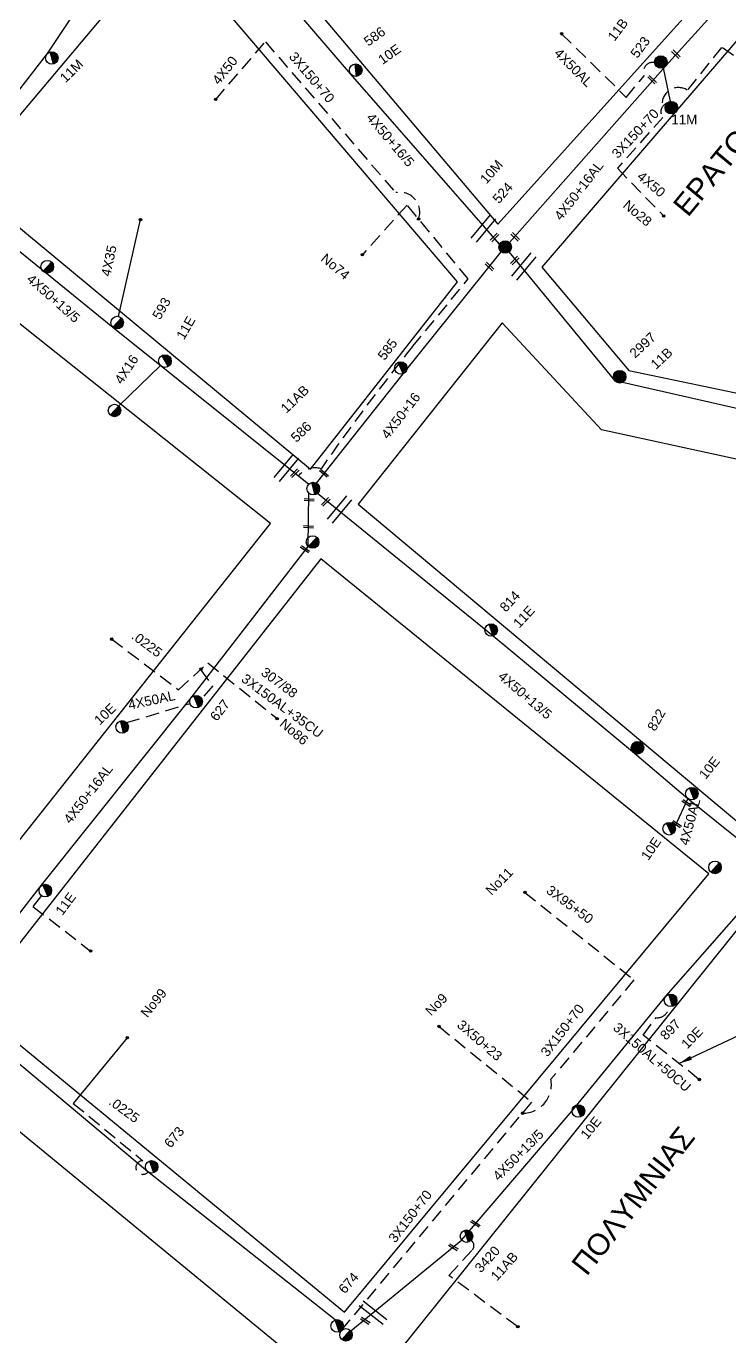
# Model space of a CAD drawing. Header units: millimetres. Extents: x 745 to 5694, y 762 to 3401.
# Drawn here: x 2366 to 2498.1, y 1132.1 to 1378.1 of the extents above; entities that cross this region are included whole.
import ezdxf

# ---------------------------------------------------------------- set-up
doc = ezdxf.new("R2010")
doc.units = ezdxf.units.MM
doc.linetypes.add('DASHED', pattern=[19.05, 12.7, -6.35])
for name, color, linetype in [('Άγνωστα', 7, 'Continuous'), ('Γυμνά εναέρια ΧΤ και ΦΟΠ (3Φ)   4x50+16AL', 7, 'Continuous'), ('Εναέρια παροχή ΧΤ 4x16', 7, 'SYN_LINE'), ('Επιγραφές - Σχήματα', 7, 'Continuous'), ('Καλώδια ΧΤ   3x150AL+50CU', 7, 'DASHED'), ('Μηχανική τομή', 7, 'Continuous'), ('Στύλος Ξύλινος', 7, 'Continuous'), ('Στύλος Ξύλινος @ 1', 7, 'Continuous'), ('Στύλος ΦΜ', 7, 'Continuous'), ('Στύλος ΦΜ @ 1', 7, 'Continuous'), ('Συνδέσεις', 7, 'Continuous'), ('Τομή', 7, 'Continuous'), ('Υπόβαθρο ΔΕΗ', 7, 'Continuous'), ('Υπόγεια καλώδια Παροχών ΧΤ   .0225', 7, 'DASHED'), ('Υπόγεια καλώδια Παροχών ΧΤ   4x50AL', 7, 'DASHED')]:
    doc.layers.add(name, color=color, linetype=linetype)
doc.styles.add('arial', font='ARIAL.TTF')
doc.styles.get("Standard").update_dxf_attribs({"font": 'ARIAL.TTF'})
doc.linetypes.add('SYN_LINE', pattern='A,0.5,-0.0001,["/\\/\\/\\/",Standard,S=0.1,R=0,X=0,Y=-0.05],-0.25', length=0.7501)
doc.dimstyles.new('ISO-25', dxfattribs={"dimtxt": 2.5, "dimasz": 2.5, "dimexe": 1.25, "dimexo": 0.625, "dimtad": 1, "dimtxsty": 'Standard', "dimcen": 2.5, "dimadec": 0, "dimazin": 0, "dimtfac": 1, "dimtmove": 0, "dimatfit": 3, "dimfxl": 1, "dimarcsym": 0})

# ---------------------------------------------------------------- blocks, each defined once
blk = doc.blocks.new('ΥΠΑΡΧΩΝ ΤΣΙΜΕΝΤΕΝΙΟΣ ΣΤΥΛΟΣ')
at = {"layer": 'Στύλος ΦΜ'}
blk.add_hatch(color=256, dxfattribs=at).paths.add_polyline_path([(-1.29, -2.28, 0.574793), (2.62, 0, 0.268822), (1.3, 2.27)])
blk.add_line((-1.29, -2.28), (1.3, 2.27), dxfattribs=at)
blk.add_circle((0, 0), 2.62, dxfattribs=at)
at = {"layer": 'Στύλος ΦΜ', "flags": 4}
for tag, p in [('ΑΡΙΘΜΟΣ', (-4.68, 8.05)), ('ΤΥΠΟΣ', (-4.91, 3.03))]:
    blk.add_attdef(tag, p, '', height=4, dxfattribs=at)
blk = doc.blocks.new('ΥΠΑΡΧΩΝ ΞΥΛΙΝΟΣ ΣΤΥΛΟΣ')
at = {"layer": 'Στύλος Ξύλινος'}
h = blk.add_hatch(color=7, dxfattribs=at)
h.paths.add_polyline_path([(-2.62, 0, 0.270008), (-1.29, -2.28), (1.3, 2.27, 0.576266)])
h.paths.add_polyline_path([(-1.29, -2.28, 0.574793), (2.62, 0, 0.268822), (1.3, 2.27)])
at = {"layer": 'Στύλος Ξύλινος', "color": 7}
blk.add_line((-1.29, -2.28), (1.3, 2.27), dxfattribs=at)
blk.add_circle((0, 0), 2.62, dxfattribs=at)
at = {"layer": 'Στύλος Ξύλινος', "flags": 4}
for tag, p in [('ΑΡΙΘΜΟΣ', (-4.91, 8.6)), ('ΤΥΠΟΣ', (-4.85, 3.39))]:
    blk.add_attdef(tag, p, '', height=4, dxfattribs=at)
blk = doc.blocks.new('_ΣΥΝΔΕΣΗ')
at = {"layer": 'Συνδέσεις', "linetype": 'SYN_LINE', "ltscale": 40}
blk.add_hatch(color=256, dxfattribs=at).paths.add_polyline_path([(0.5, -0.01, 1), (-0.5, -0.01, 1)])
at = {"layer": 'Συνδέσεις'}
blk.add_circle((0, -0.01), 0.5, dxfattribs=at)
blk = doc.blocks.new('ΜΗΧΑΝΙΚΗ ΤΟΜΗ')
at = {"layer": 'Μηχανική τομή', "ltscale": 40}
for p, q in [((-1.89, 0.78), (1.89, 0.78)), ((1.89, 0), (-1.89, 0))]:
    blk.add_line(p, q, dxfattribs=at)
blk = doc.blocks.new('ΤΟΜΗ')
at = {"layer": 'Τομή', "ltscale": 40}
for p, q in [((-5.68, 0), (5.68, 0)), ((5.68, -2.33), (-5.68, -2.33))]:
    blk.add_line(p, q, dxfattribs=at)

msp = doc.modelspace()

# ---------------------------------------------------------------- linework, layer by layer
at = {"layer": 'Άγνωστα', "color": 5}
for points in [[(2265.29, 1417.43), (2308.21, 1382.33), (2331.43, 1363.12), (2350.25, 1347.59), (2382.26, 1321.62), (2419.05, 1292.18)], [(2426.93, 1133.24), (2447.72, 1150.27), (2468.46, 1174.55), (2486.1, 1196.1), (2506.12, 1218.91)]]:
    msp.add_lwpolyline(points, dxfattribs=at)
at = {"layer": 'Άγνωστα', "color": 30}
for points in [[(2454.84, 1337.2), (2426.89, 1369.17), (2407.37, 1391.86), (2391.27, 1402.9)], [(2420.68, 1290.48), (2453.62, 1263.66), (2480.16, 1241.65), (2490.19, 1233.15), (2506.02, 1220.49)]]:
    msp.add_lwpolyline(points, dxfattribs=at)
at = {"layer": 'Άγνωστα', "color": 5, "linetype": 'DASHED', "ltscale": 0.2}
for points in [[(2401.55, 1364.36), (2410.89, 1375.18)], [(2437.47, 1344.52), (2429.09, 1335.2)]]:
    msp.add_lwpolyline(points, dxfattribs=at)
for points in [[(2410.89, 1375.18), (2435.34, 1346.87, -0.591294), (2439.63, 1341.92, 33.367432)], [(2417.12, 1293.72, -0.301987), (2421.33, 1295.06, -0.016948), (2438.52, 1317.99), (2448.97, 1330.69), (2437.47, 1344.52)], [(2458.21, 1134.04), (2445.33, 1143.66), (2449.73, 1148.46, 0.464217), (2449.5, 1150.23, 3.024081)]]:
    msp.add_lwpolyline(points, format="xyb", dxfattribs=at)
at = {"layer": 'Άγνωστα', "color": 85, "linetype": 'DASHED', "ltscale": 0.2}
for points in [[(2508.16, 1366.08), (2496.52, 1374.13), (2490.08, 1366.12, 0.646828), (2485.39, 1362.97, -18.279985)], [(2486.28, 1363.68, 0.514648), (2485.5, 1360.96), (2476.95, 1351.43)]]:
    msp.add_lwpolyline(points, format="xyb", dxfattribs=at)
for points in [[(2476.95, 1351.43), (2485.67, 1342.48)], [(2398.71, 1257.36), (2400.99, 1254.3), (2398.93, 1251.85)], [(2400.07, 1258.61), (2413.09, 1248.17)], [(2368.85, 1214.95), (2367.25, 1212.9), (2378.07, 1204.54)]]:
    msp.add_lwpolyline(points, dxfattribs=at)
at = {"layer": 'Άγνωστα', "color": 5, "linetype": 'SYN_LINE', "ltscale": 20}
msp.add_lwpolyline([(2383.33, 1323.63), (2387.43, 1341.82)], dxfattribs=at)
at = {"layer": 'Άγνωστα', "color": 85}
for points in [[(2420.49, 1292.33), (2436.77, 1312.87), (2455.15, 1335.74)], [(2352.07, 1195.31), (2368.63, 1216.58), (2396.94, 1252.06), (2418.94, 1280.43), (2419.02, 1290.52)]]:
    msp.add_lwpolyline(points, dxfattribs=at)
at = {"layer": 'Άγνωστα', "color": 27, "linetype": 'DASHED', "ltscale": 0.2}
for points in [[(2459.59, 1215.55), (2480.07, 1199.1)], [(2443.49, 1190.37), (2460.94, 1176.14)], [(2425.19, 1133.35), (2425.19, 1133.35), (2460.89, 1176.17)]]:
    msp.add_lwpolyline(points, dxfattribs=at)
msp.add_lwpolyline([(2480.07, 1199.1), (2464.48, 1180.48, -0.472457), (2459.16, 1174.1, -0.472457)], format="xyb", dxfattribs=at)
at = {"layer": 'Άγνωστα', "color": 27, "linetype": 'SYN_LINE', "ltscale": 20}
msp.add_lwpolyline([(2423.96, 1135.29), (2423.96, 1135.29), (2388.77, 1163.14), (2352.32, 1193.64)], dxfattribs=at)
at = {"layer": 'Άγνωστα', "color": 27}
msp.add_lwpolyline([(2384.95, 1188.25), (2374.81, 1175.94)], dxfattribs=at)
at = {"layer": 'Γυμνά εναέρια ΧΤ και ΦΟΠ (3Φ)   4x50+16AL', "color": 85}
msp.add_lwpolyline([(2456.68, 1337.53), (2485.99, 1370.61), (2514.06, 1401.64)], dxfattribs=at)
at = {"layer": 'Γυμνά εναέρια ΧΤ και ΦΟΠ (3Φ)   4x50+16AL', "color": 2}
msp.add_lwpolyline([(2638.75, 1275.07), (2637.44, 1275.31), (2600.76, 1284.37), (2552.77, 1294.34), (2519.99, 1301.64), (2476.53, 1311.52), (2456.64, 1335.75)], dxfattribs=at)
at = {"layer": 'Εναέρια παροχή ΧΤ 4x16', "color": 5, "ltscale": 10}
msp.add_lwpolyline([(2383.36, 1306.84), (2391.17, 1314.44)], dxfattribs=at)
at = {"layer": 'Καλώδια ΧΤ   3x150AL+50CU', "color": 5, "ltscale": 0.2}
msp.add_lwpolyline([(2492.21, 1180.51), (2481.79, 1188.75), (2484.23, 1192.04, 0.470186), (2486.57, 1194.17, -3.236975)], format="xyb", dxfattribs=at)
at = {"layer": 'Υπόβαθρο ΔΕΗ', "color": 85, "linetype": 'Continuous', "ltscale": 0.2}
msp.add_line((2485.58, 1370.31), (2486.86, 1363.98), dxfattribs=at)
at = {"layer": 'Υπόβαθρο ΔΕΗ'}
for points in [[(2446, 1458.49), (2400.64, 1404.68), (2454.51, 1340.95), (2505.18, 1397.24), (2446, 1458.49)], [(2392.31, 1394.21), (2354.21, 1348.94), (2419.36, 1294.98), (2446.93, 1330.15), (2392.31, 1394.21)], [(2619.33, 1284.2), (2512.55, 1390.77), (2462.79, 1332.9), (2479.13, 1313.49), (2619.33, 1284.2)], [(2411.87, 1284.76), (2344.8, 1338.1), (2277.36, 1257.17), (2345.5, 1201.21), (2411.87, 1284.76)], [(2549.01, 1286.05), (2473.95, 1302.38), (2455.36, 1322.42), (2428.3, 1288.37), (2500.86, 1227.67), (2549.01, 1286.05)], [(2494.12, 1219.05), (2421.31, 1278.16), (2355.61, 1194.43), (2425.75, 1136.73), (2494.12, 1219.05)], [(2555.51, 1170.38), (2502.53, 1212.38), (2435.43, 1128.84), (2490.87, 1083.65), (2555.51, 1170.38)], [(2345.34, 1186.73), (2297.1, 1127.97), (2367.82, 1068.46), (2416.29, 1128.25), (2345.22, 1186.59)]]:
    msp.add_lwpolyline(points, dxfattribs=at)
at = {"layer": 'Υπόγεια καλώδια Παροχών ΧΤ   .0225', "color": 85, "linetype": 'DASHED', "ltscale": 0.2}
msp.add_lwpolyline([(2382.05, 1263.07), (2394.55, 1253.58), (2400.07, 1258.61)], dxfattribs=at)
at = {"layer": 'Υπόγεια καλώδια Παροχών ΧΤ   .0225', "color": 27, "ltscale": 0.2}
msp.add_lwpolyline([(2374.81, 1175.94), (2387.88, 1165.19, 1.588542), (2388.84, 1163.08, -0.345824)], format="xyb", dxfattribs=at)
at = {"layer": 'Υπόγεια καλώδια Παροχών ΧΤ   4x50AL', "color": 5, "linetype": 'Continuous', "ltscale": 0.2}
msp.add_lwpolyline([(2351.71, 1349.44), (2369.98, 1372.98), (2389.65, 1402.59)], dxfattribs=at)
at = {"layer": 'Υπόγεια καλώδια Παροχών ΧΤ   4x50AL', "color": 85, "ltscale": 0.2}
msp.add_lwpolyline([(2466.48, 1376.67), (2478.63, 1364.75), (2482.03, 1368.86, -0.624613), (2483.94, 1371.26, -0.49282)], format="xyb", dxfattribs=at)
msp.add_lwpolyline([(2384.84, 1247.41), (2396.74, 1251)], dxfattribs=at)
at = {"layer": 'Υπόγεια καλώδια Παροχών ΧΤ   4x50AL', "color": 30, "linetype": 'Continuous', "ltscale": 0.2}
msp.add_lwpolyline([(2490.19, 1233.15), (2487.77, 1227.92)], dxfattribs=at)

# ---------------------------------------------------------------- block references
at = {"layer": 'Μηχανική τομή'}
for p, xscale, yscale, zscale, rotation in [((2487.81, 1372.72), 0.5000000000000805, 0.5000000000000805, 0.5000000000000805, 315.4100765438102), ((2483.33, 1367.93), 0.5000000000000805, 0.5000000000000805, 0.5000000000000805, 315.4100765438102), ((2454.03, 1338.33), 0.50000000000024, 0.50000000000024, 0.50000000000024, 45.41007654379165), ((2457.66, 1338.44), 0.5000000000000805, 0.5000000000000805, 0.5000000000000805, 315.4100765438102), ((2452.82, 1332.86), 0.5000000000000805, 0.5000000000000805, 0.5000000000000805, 315.4100765438102), ((2457.85, 1333.98), 0.50000000000024, 0.50000000000024, 0.50000000000024, 45.41007654379165), ((2416.53, 1294.08), 0.50000000000024, 0.50000000000024, 0.50000000000024, 45.41007654379165), ((2421.74, 1294.05), 0.5000000000002693, 0.5000000000002693, 0.5000000000002693, 320.4533814205643), ((2419.08, 1289.03), 0.500000000000222, 0.500000000000222, 0.500000000000222, 355.4411015461084), ((2422.36, 1288.69), 0.50000000000024, 0.50000000000024, 0.50000000000024, 45.41007654379165), ((2418.95, 1283.95), 0.5000000000002222, 0.5000000000002222, 0.5000000000002222, 355.4411015461084), ((2418.2, 1279.8), 0.5000000000002491, 0.5000000000002491, 0.5000000000002491, 323.8376574728824), ((2489.84, 1232.11), 0.5000000000003727, 0.5000000000003727, 0.5000000000003727, 324.8736433358295), ((2487.99, 1228.17), 0.5000000000003727, 0.5000000000003727, 0.5000000000003727, 324.8736433358295), ((2450.22, 1153.2), 0.4999999999999179, 0.4999999999999179, 0.4999999999999179, 328.3055828818743), ((2446.07, 1148.78), 0.4999999999999179, 0.4999999999999179, 0.4999999999999179, 328.3055828818743), ((2429.52, 1134.96), 0.4999999999999179, 0.4999999999999179, 0.4999999999999179, 328.3055828818743)]:
    msp.add_blockref('ΜΗΧΑΝΙΚΗ ΤΟΜΗ', p, dxfattribs=dict(at, xscale=xscale, yscale=yscale, zscale=zscale, rotation=rotation))
at = {"layer": 'Στύλος Ξύλινος @ 1', "ltscale": 40}
ref = msp.add_blockref('ΥΠΑΡΧΩΝ ΞΥΛΙΝΟΣ ΣΤΥΛΟΣ', (2485.11, 1371.39), dxfattribs=dict(at, xscale=0.4499999999998669, yscale=0.4499999999998669, zscale=0.4499999999998669, rotation=53.02347666845935))
ref.add_attrib('ΤΥΠΟΣ', '11B', (2476.41, 1375.13), dxfattribs={"layer": 'Στύλος Ξύλινος', "height": 1.8, "rotation": 53.0235, "flags": 4})
ref.add_attrib('ΑΡΙΘΜΟΣ', '523', (2480.69, 1371.95), dxfattribs={"layer": 'Στύλος Ξύλινος', "height": 1.8, "rotation": 53.0235, "flags": 4})
ref = msp.add_blockref('ΥΠΑΡΧΩΝ ΞΥΛΙΝΟΣ ΣΤΥΛΟΣ', (2487.09, 1362.82), dxfattribs=dict(at, xscale=0.4499999999998181, yscale=0.4499999999998181, zscale=0.4499999999998181))
ref.add_attrib('ΤΥΠΟΣ', '11Μ', (2487.08, 1359.69), dxfattribs={"layer": 'Στύλος Ξύλινος', "height": 1.8, "flags": 4})
ref = msp.add_blockref('ΥΠΑΡΧΩΝ ΞΥΛΙΝΟΣ ΣΤΥΛΟΣ', (2455.89, 1336.66), dxfattribs=dict(at, xscale=0.4499999999998321, yscale=0.4499999999998321, zscale=0.4499999999998321, rotation=48.36257854498213))
ref.add_attrib('ΤΥΠΟΣ', '10M', (2452.36, 1348.36), dxfattribs={"layer": 'Στύλος Ξύλινος', "height": 1.8, "rotation": 48.3626, "flags": 4})
ref.add_attrib('ΑΡΙΘΜΟΣ', '524', (2454.7, 1344.66), dxfattribs={"layer": 'Στύλος Ξύλινος', "height": 1.8, "rotation": 48.3626, "flags": 4})
ref = msp.add_blockref('ΥΠΑΡΧΩΝ ΞΥΛΙΝΟΣ ΣΤΥΛΟΣ', (2477.39, 1312.32), dxfattribs=dict(at, xscale=0.4499999999997469, yscale=0.4499999999997469, zscale=0.4499999999997469, rotation=42.87307492399013))
ref.add_attrib('ΤΥΠΟΣ', '2997', (2480.27, 1315.69), dxfattribs={"layer": 'Στύλος Ξύλινος', "height": 1.8, "rotation": 42.8731, "flags": 4})
ref.add_attrib('ΑΡΙΘΜΟΣ', '11B', (2484.22, 1313.6), dxfattribs={"layer": 'Στύλος Ξύλινος', "height": 1.8, "rotation": 42.8731, "flags": 4})
ref = msp.add_blockref('ΥΠΑΡΧΩΝ ΞΥΛΙΝΟΣ ΣΤΥΛΟΣ', (2480.73, 1242.68), dxfattribs=dict(at, xscale=0.4499999999997775, yscale=0.4499999999997775, zscale=0.4499999999997775, rotation=60.93362473640819))
ref.add_attrib('ΤΥΠΟΣ', '822', (2484.04, 1245.65), dxfattribs={"layer": 'Στύλος Ξύλινος', "height": 1.8, "rotation": 60.9336, "flags": 4})
at = {"layer": 'Στύλος ΦΜ @ 1', "ltscale": 40}
ref = msp.add_blockref('ΥΠΑΡΧΩΝ ΤΣΙΜΕΝΤΕΝΙΟΣ ΣΤΥΛΟΣ', (2427.85, 1369.85), dxfattribs=dict(at, xscale=0.4499999999996441, yscale=0.4499999999996441, zscale=0.4499999999996441, rotation=35.39556584040874))
ref.add_attrib('ΤΥΠΟΣ', '586', (2430.19, 1374.25), dxfattribs={"layer": 'Στύλος ΦΜ', "height": 1.8, "rotation": 35.3956, "flags": 4})
ref.add_attrib('ΑΡΙΘΜΟΣ', '10E', (2432.87, 1370.82), dxfattribs={"layer": 'Στύλος ΦΜ', "height": 1.8, "rotation": 35.3956, "flags": 4})
ref = msp.add_blockref('ΥΠΑΡΧΩΝ ΤΣΙΜΕΝΤΕΝΙΟΣ ΣΤΥΛΟΣ', (2370.8, 1372.14), dxfattribs=dict(at, xscale=0.449999999999716, yscale=0.449999999999716, zscale=0.449999999999716, rotation=44.48531529766242))
ref.add_attrib('ΤΥΠΟΣ', '11M', (2373.37, 1367.37), dxfattribs={"layer": 'Στύλος ΦΜ', "height": 1.8, "rotation": 44.4853, "flags": 4})
at = {"layer": 'Στύλος ΦΜ @ 1', "ltscale": 40, "xscale": 0.4499999999996779, "yscale": 0.4499999999996779, "zscale": 0.4499999999996779, "rotation": 346.8465568456768}
for p in [(2369.93, 1332.96), (2383.06, 1322.48), (2382.56, 1305.98), (2419.74, 1281.3), (2495.29, 1220.23), (2426.01, 1132.5)]:
    msp.add_blockref('ΥΠΑΡΧΩΝ ΤΣΙΜΕΝΤΕΝΙΟΣ ΣΤΥΛΟΣ', p, dxfattribs=at)
at = {"layer": 'Στύλος ΦΜ @ 1', "ltscale": 40}
ref = msp.add_blockref('ΥΠΑΡΧΩΝ ΤΣΙΜΕΝΤΕΝΙΟΣ ΣΤΥΛΟΣ', (2392.02, 1315.26), dxfattribs=dict(at, xscale=0.4499999999997902, yscale=0.4499999999997902, zscale=0.4499999999997902, rotation=60.08675300866886))
ref.add_attrib('ΤΥΠΟΣ', '593', (2391.11, 1322.88), dxfattribs={"layer": 'Στύλος ΦΜ', "height": 1.8, "rotation": 60.0868, "flags": 4})
ref.add_attrib('ΑΡΙΘΜΟΣ', '11E', (2395.6, 1319.12), dxfattribs={"layer": 'Στύλος ΦΜ', "height": 1.8, "rotation": 60.0868, "flags": 4})
ref = msp.add_blockref('ΥΠΑΡΧΩΝ ΤΣΙΜΕΝΤΕΝΙΟΣ ΣΤΥΛΟΣ', (2436.3, 1313.95), dxfattribs=dict(at, xscale=0.4499999999996194, yscale=0.4499999999996194, zscale=0.4499999999996194, rotation=52.86374377796875))
ref.add_attrib('ΤΥΠΟΣ', '585', (2433.25, 1315.26), dxfattribs={"layer": 'Στύλος ΦΜ', "height": 1.8, "rotation": 52.8637, "flags": 4})
ref = msp.add_blockref('ΥΠΑΡΧΩΝ ΤΣΙΜΕΝΤΕΝΙΟΣ ΣΤΥΛΟΣ', (2419.87, 1291.33), dxfattribs=dict(at, xscale=0.4499999999997219, yscale=0.4499999999997219, zscale=0.4499999999997219, rotation=43.87252719279021))
ref.add_attrib('ΤΥΠΟΣ', '11AB', (2414.82, 1305.35), dxfattribs={"layer": 'Στύλος ΦΜ', "height": 1.8, "rotation": 43.8725, "flags": 4})
ref.add_attrib('ΑΡΙΘΜΟΣ', '586', (2416.7, 1299.88), dxfattribs={"layer": 'Στύλος ΦΜ', "height": 1.8, "rotation": 43.8725, "flags": 4})
ref = msp.add_blockref('ΥΠΑΡΧΩΝ ΤΣΙΜΕΝΤΕΝΙΟΣ ΣΤΥΛΟΣ', (2453.26, 1264.78), dxfattribs=dict(at, xscale=0.4499999999998158, yscale=0.4499999999998158, zscale=0.4499999999998158, rotation=47.22713825491688))
ref.add_attrib('ΤΥΠΟΣ', '814', (2456.01, 1268.02), dxfattribs={"layer": 'Στύλος ΦΜ', "height": 1.8, "rotation": 47.2271, "flags": 4})
ref.add_attrib('ΑΡΙΘΜΟΣ', '11E', (2458.54, 1265.02), dxfattribs={"layer": 'Στύλος ΦΜ', "height": 1.8, "rotation": 47.2271, "flags": 4})
ref = msp.add_blockref('ΥΠΑΡΧΩΝ ΤΣΙΜΕΝΤΕΝΙΟΣ ΣΤΥΛΟΣ', (2397.87, 1251.34), dxfattribs=dict(at, xscale=0.4499999999997142, yscale=0.4499999999997142, zscale=0.4499999999997142, rotation=51.80326175396497))
ref.add_attrib('ΤΥΠΟΣ', '627', (2401.75, 1247.53), dxfattribs={"layer": 'Στύλος ΦΜ', "height": 1.8, "rotation": 51.8033, "flags": 4})
ref = msp.add_blockref('ΥΠΑΡΧΩΝ ΤΣΙΜΕΝΤΕΝΙΟΣ ΣΤΥΛΟΣ', (2383.99, 1246.6), dxfattribs=dict(at, xscale=0.4499999999996752, yscale=0.4499999999996752, zscale=0.4499999999996752, rotation=43.60813926457131))
ref.add_attrib('ΤΥΠΟΣ', '10E', (2379.79, 1246.83), dxfattribs={"layer": 'Στύλος ΦΜ', "height": 1.8, "rotation": 43.6081, "flags": 4})
ref = msp.add_blockref('ΥΠΑΡΧΩΝ ΤΣΙΜΕΝΤΕΝΙΟΣ ΣΤΥΛΟΣ', (2490.93, 1234.07), dxfattribs=dict(at, xscale=0.4499999999996372, yscale=0.4499999999996372, zscale=0.4499999999996372, rotation=51.14683899950909))
ref.add_attrib('ΤΥΠΟΣ', '10E', (2493.52, 1236.61), dxfattribs={"layer": 'Στύλος ΦΜ', "height": 1.8, "rotation": 51.1468, "flags": 4})
ref = msp.add_blockref('ΥΠΑΡΧΩΝ ΤΣΙΜΕΝΤΕΝΙΟΣ ΣΤΥΛΟΣ', (2486.68, 1227.48), dxfattribs=dict(at, xscale=0.4499999999998077, yscale=0.4499999999998077, zscale=0.4499999999998077, rotation=55.62754270510036))
ref.add_attrib('ΤΥΠΟΣ', '10E', (2482.76, 1221.4), dxfattribs={"layer": 'Στύλος ΦΜ', "height": 1.8, "rotation": 55.6275, "flags": 4})
ref = msp.add_blockref('ΥΠΑΡΧΩΝ ΤΣΙΜΕΝΤΕΝΙΟΣ ΣΤΥΛΟΣ', (2369.57, 1215.88), dxfattribs=dict(at, xscale=0.4499999999996138, yscale=0.4499999999996138, zscale=0.4499999999996138, rotation=53.32597308808482))
ref.add_attrib('ΤΥΠΟΣ', '11E', (2372.78, 1211.08), dxfattribs={"layer": 'Στύλος ΦΜ', "height": 1.8, "rotation": 53.326, "flags": 4})
ref = msp.add_blockref('ΥΠΑΡΧΩΝ ΤΣΙΜΕΝΤΕΝΙΟΣ ΣΤΥΛΟΣ', (2486.95, 1195.28), dxfattribs=dict(at, xscale=0.4499999999995937, yscale=0.4499999999995937, zscale=0.4499999999995937, rotation=46.03977515359281))
ref.add_attrib('ΤΥΠΟΣ', '897', (2486.09, 1187.67), dxfattribs={"layer": 'Στύλος ΦΜ', "height": 1.8, "rotation": 46.0398, "flags": 4})
ref.add_attrib('ΑΡΙΘΜΟΣ', '10E', (2490.07, 1186.03), dxfattribs={"layer": 'Στύλος ΦΜ', "height": 1.8, "rotation": 46.0398, "flags": 4})
ref = msp.add_blockref('ΥΠΑΡΧΩΝ ΤΣΙΜΕΝΤΕΝΙΟΣ ΣΤΥΛΟΣ', (2469.64, 1174.52), dxfattribs=dict(at, xscale=0.4499999999997657, yscale=0.4499999999997657, zscale=0.4499999999997657, rotation=51.25470842325354))
ref.add_attrib('ΤΥΠΟΣ', '10E', (2471.29, 1169.05), dxfattribs={"layer": 'Στύλος ΦΜ', "height": 1.8, "rotation": 51.2547, "flags": 4})
ref = msp.add_blockref('ΥΠΑΡΧΩΝ ΤΣΙΜΕΝΤΕΝΙΟΣ ΣΤΥΛΟΣ', (2389.53, 1164.04), dxfattribs=dict(at, xscale=0.4499999999996498, yscale=0.4499999999996498, zscale=0.4499999999996498, rotation=49.7749432908902))
ref.add_attrib('ΤΥΠΟΣ', '673', (2393.09, 1167.43), dxfattribs={"layer": 'Στύλος ΦΜ', "height": 1.8, "rotation": 49.7749, "flags": 4})
ref = msp.add_blockref('ΥΠΑΡΧΩΝ ΤΣΙΜΕΝΤΕΝΙΟΣ ΣΤΥΛΟΣ', (2448.63, 1151.02), dxfattribs=dict(at, xscale=0.4499999999996703, yscale=0.4499999999996703, zscale=0.4499999999996703, rotation=47.93525390533093))
ref.add_attrib('ΤΥΠΟΣ', '3420', (2451.33, 1144.02), dxfattribs={"layer": 'Στύλος ΦΜ', "height": 1.8, "rotation": 47.9353, "flags": 4})
ref.add_attrib('ΑΡΙΘΜΟΣ', '11AB', (2454.34, 1142.49), dxfattribs={"layer": 'Στύλος ΦΜ', "height": 1.8, "rotation": 47.9353, "flags": 4})
ref = msp.add_blockref('ΥΠΑΡΧΩΝ ΤΣΙΜΕΝΤΕΝΙΟΣ ΣΤΥΛΟΣ', (2424.35, 1134.18), dxfattribs=dict(at, xscale=0.4499999999995347, yscale=0.4499999999995347, zscale=0.4499999999995347, rotation=49.02730886360805))
ref.add_attrib('ΤΥΠΟΣ', '674', (2425.79, 1140.08), dxfattribs={"layer": 'Στύλος ΦΜ', "height": 1.8, "rotation": 49.0273, "flags": 4})
at = {"layer": 'Συνδέσεις', "xscale": 0.4499999999998181, "yscale": 0.4499999999998181, "zscale": 0.4499999999998181}
for p in [(2466.48, 1376.68), (2401.55, 1364.36), (2387.44, 1341.82), (2439.63, 1341.93), (2485.67, 1342.48), (2429.09, 1335.21), (2382.05, 1263.07), (2398.78, 1257.46), (2413.09, 1248.17), (2459.6, 1215.56), (2378.08, 1204.55), (2443.49, 1190.38), (2384.95, 1188.26), (2492.35, 1180.43), (2459.16, 1174.11), (2458.27, 1134.02)]:
    msp.add_blockref('_ΣΥΝΔΕΣΗ', p, dxfattribs=at)
at = {"layer": 'Τομή'}
for p, xscale, yscale, zscale, rotation in [((2452.25, 1339.75), 0.5000000000001276, 0.5000000000001276, 0.5000000000001276, 230.3302725581156), ((2459.84, 1332.61), 0.5000000000001276, 0.5000000000001276, 0.5000000000001276, 230.3302725581156), ((2415.27, 1294.86), 0.5000000000001321, 0.5000000000001321, 0.5000000000001321, 230.330272558115), ((2425.25, 1287.01), 0.5000000000001321, 0.5000000000001321, 0.5000000000001321, 230.330272558115), ((2431.46, 1137.13), 0.4999999999998807, 0.4999999999998807, 0.4999999999998807, 321.6744154790935)]:
    msp.add_blockref('ΤΟΜΗ', p, dxfattribs=dict(at, xscale=xscale, yscale=yscale, zscale=zscale, rotation=rotation))

# ---------------------------------------------------------------- texts
at = {"layer": 'Άγνωστα', "char_height": 1.8, "width": 69.1904, "attachment_point": 1, "style": 'arial'}
for s, insert, rotation in [('3X150+70', (2416.56, 1373.49), 310.3074), ('4X50', (2400.75, 1368.08), 51.7656), ('4X50+16/5', (2431.08, 1362.03), 310.2993), ('3X150+70', (2475.72, 1354.37), 46.9048), ('4X50', (2481.66, 1351.02), 320.0955), ('4X35', (2380, 1331.4), 77.9222), ('4X50+13/5', (2367.12, 1331.75), 318.5639), ('4X50+16', (2432.47, 1301.56), 52.2154), ('3X150AL+35CU', (2407.28, 1256.71), 323.4502), ('4X50+13/5', (2455.59, 1257.2), 319.5293), ('3X95+50', (2464.51, 1217.02), 323.4135), ('3X150+70', (2462.41, 1185.63), 52.536), ('3X50+23', (2447.88, 1191.78), 319.1016), ('4X50+13/5', (2453.39, 1162.55), 45.2254), ('3X150+70', (2433.83, 1150.72), 52.536)]:
    msp.add_mtext(s, dxfattribs=dict(at, insert=insert, rotation=rotation))
at = {"layer": 'Γυμνά εναέρια ΧΤ και ΦΟΠ (3Φ)   4x50+16AL', "char_height": 1.8, "width": 69.1904, "attachment_point": 1, "rotation": 52.2154, "style": 'arial'}
for insert in [(2464.96, 1342.6), (2372.85, 1229.37)]:
    msp.add_mtext('4X50+16AL', dxfattribs=dict(at, insert=insert))
at = {"layer": 'Εναέρια παροχή ΧΤ 4x16', "insert": (2382.43, 1311.76), "char_height": 1.8, "width": 69.1904, "attachment_point": 1, "rotation": 56.5686, "style": 'arial'}
msp.add_mtext('4X16', dxfattribs=at)
at = {"layer": 'Επιγραφές - Σχήματα', "attachment_point": 1, "style": 'arial'}
for s, insert, char_height, width, rotation in [('EPATOYΣ', (2487.11, 1344.66), 4, 69.1904, 50.4454), ('Nο28', (2479.02, 1345.64), 1.8, 69.1904, 320.0955), ('Nο74', (2422.3, 1335.61), 1.8, 69.1904, 320.0644), ('307/88', (2410.97, 1257.93), 1.8, 69.1904, 323.4502), ('Nο86', (2414.56, 1248.3), 1.8, 69.1904, 319.7971), ('Nο11', (2452.05, 1216.13), 1.8, 69.1904, 45.2254), ('Nο99', (2387.32, 1193.04), 1.8, 19.229, 51.0134), ('Nο9', (2440.71, 1193.5), 1.8, 69.1904, 45.2254), ('ΠOΛYMNIAΣ', (2468.05, 1145.85), 4, 69.1904, 51.8563)]:
    msp.add_mtext(s, dxfattribs=dict(at, insert=insert, char_height=char_height, width=width, rotation=rotation))
at = {"layer": 'Καλώδια ΧΤ   3x150AL+50CU', "insert": (2477.18, 1191.27), "char_height": 1.8, "width": 69.1904, "attachment_point": 1, "rotation": 319.1016, "style": 'arial'}
msp.add_mtext('3X150AL+50CU', dxfattribs=at)
at = {"layer": 'Υπόγεια καλώδια Παροχών ΧΤ   .0225', "char_height": 1.8, "attachment_point": 1, "style": 'arial'}
for insert, width, rotation in [((2386.66, 1264.74), 69.1904, 323.4502), ((2382.4, 1177.34), 19.229, 323.5639)]:
    msp.add_mtext('.0225', dxfattribs=dict(at, insert=insert, width=width, rotation=rotation))
at = {"layer": 'Υπόγεια καλώδια Παροχών ΧΤ   4x50AL', "char_height": 1.8, "width": 69.1904, "attachment_point": 1, "style": 'arial'}
for insert, rotation in [((2466.22, 1374.16), 314.8349), ((2384.97, 1251.58), 11.962), ((2488.54, 1224.7), 75.2006)]:
    msp.add_mtext('4X50AL', dxfattribs=dict(at, insert=insert, rotation=rotation))

# ---------------------------------------------------------------- leaders
at = {"layer": 'Επιγραφές - Σχήματα'}
msp.add_leader([(2488.52, 1183.43), (2501.93, 1189.77), (2509.48, 1199.47)], dimstyle='ISO-25', override={"dimgap": 0.625, "dimtad": 0}, dxfattribs=at)

doc.saveas('drawing.dxf')
